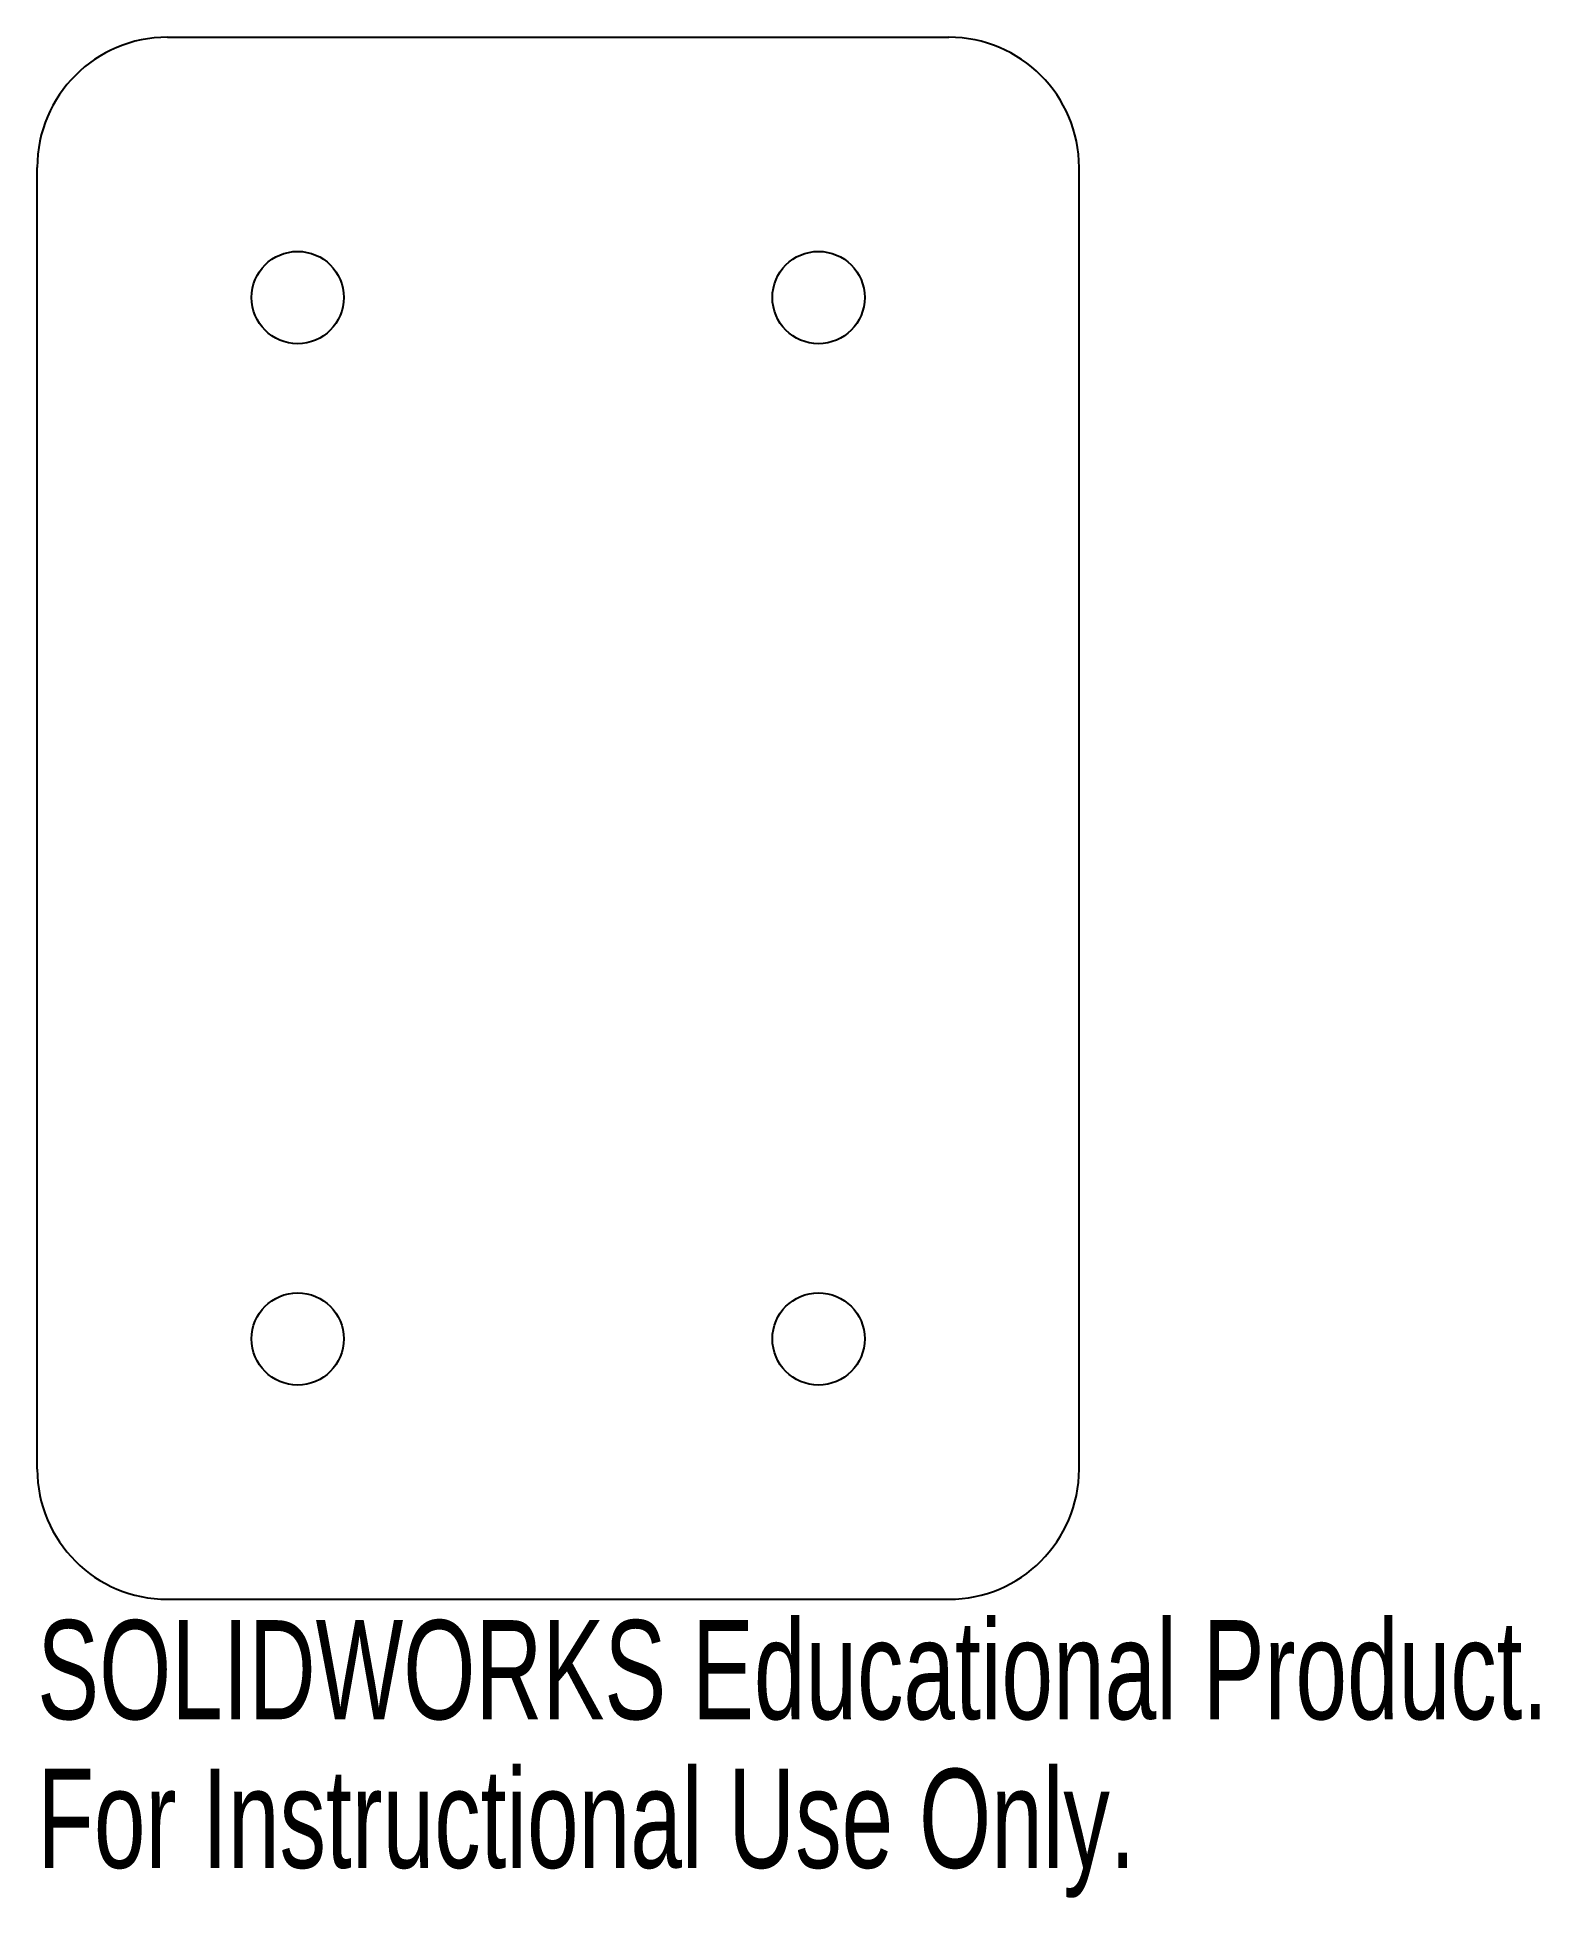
# Model space of a CAD drawing. Header units: inches. Extents: x 0 to 2.88, y -0.57 to 3.
import ezdxf

# ---------------------------------------------------------------- set-up
doc = ezdxf.new("R2010")
doc.units = ezdxf.units.IN
doc.header["$MEASUREMENT"] = 0
doc.styles.add('SLDTEXTSTYLE0', font='TXT', dxfattribs={"width": 0.7})

msp = doc.modelspace()

# ---------------------------------------------------------------- linework, layer by layer
at = {"color": 7, "linetype": 'Continuous', "lineweight": 25}
for p, q in [((0.25, 3), (1.75, 3)), ((0, 0.25), (0, 2.75)), ((2, 0.25), (2, 2.75)), ((0.25, 0), (1.75, 0))]:
    msp.add_line(p, q, dxfattribs=at)
for centre in [(0.5, 2.5), (1.5, 2.5), (0.5, 0.5), (1.5, 0.5)]:
    msp.add_circle(centre, 0.0886, dxfattribs=at)
for centre, start, end in [((0.25, 2.75), 90, 180), ((1.75, 2.75), 0, 90), ((0.25, 0.25), 180, 270), ((1.75, 0.25), 270, 0)]:
    msp.add_arc(centre, 0.25, start, end, dxfattribs=at)

# ---------------------------------------------------------------- texts
at = {"color": 7, "linetype": 'Continuous', "char_height": 0.1903, "attachment_point": 1, "style": 'SLDTEXTSTYLE0'}
for s, insert in [('SOLIDWORKS Educational Product.', (0, -0.0401)), ('For Instructional Use Only.', (0, -0.3256))]:
    msp.add_mtext(s, dxfattribs=dict(at, insert=insert))

doc.saveas('drawing.dxf')
